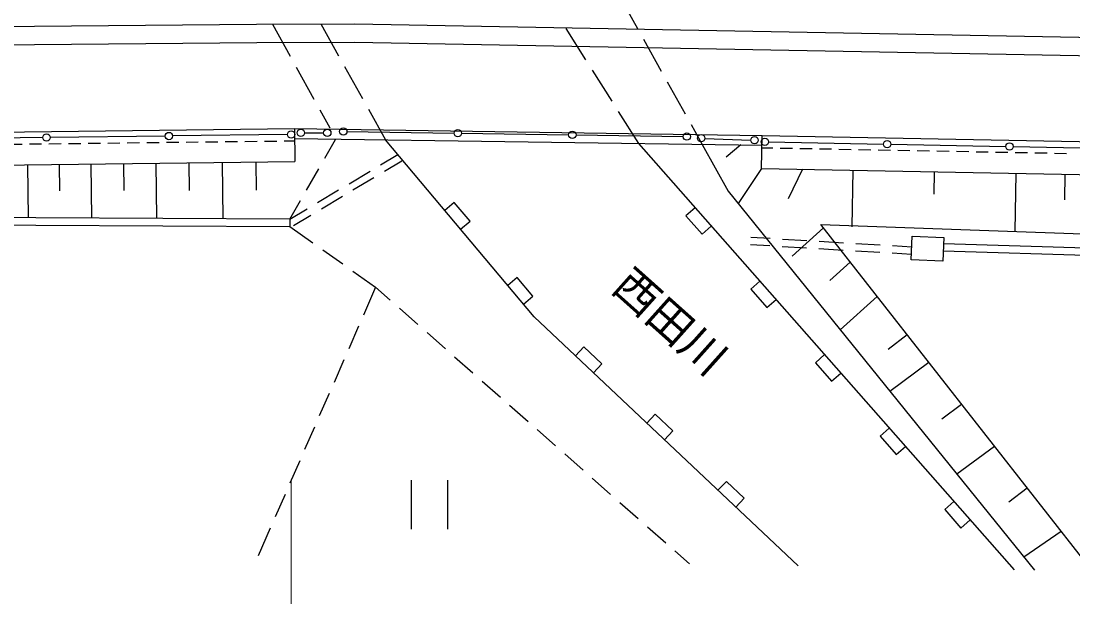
# Model space of a CAD drawing. Units: millimetres at full size, sheet at 1:1000; details may follow other scales. Extents: x 40000 to 680000, y 20000 to 380000.
# Drawn here: x 471981 to 514945, y 248737 to 272276 of the extents above; entities that cross this region are included whole.
import ezdxf
from ezdxf.enums import TextEntityAlignment as Align

# ---------------------------------------------------------------- set-up
doc = ezdxf.new("R2010")
doc.units = ezdxf.units.MM
doc.header["$LTSCALE"] = 1000
for name, color, linetype, lineweight in [('M-BGD', 7, 'Continuous', 25), ('M-STR-HTXT', 7, 'Continuous', 13), ('M-STR-STR1', 1, 'Continuous', 25), ('M-STR-STRC', 7, 'Continuous', 25)]:
    doc.layers.add(name, color=color, linetype=linetype, lineweight=lineweight)
doc.styles.add('ＭＳ ゴシック', font='')
doc.styles.get('ＭＳ ゴシック').set_extended_font_data('MS Gothic')

msp = doc.modelspace()

# ---------------------------------------------------------------- linework, layer by layer
at = {"layer": 'M-BGD'}
for p, q in [((484219, 272166), (484951, 270857)), ((494237, 271965), (495038, 270697)), ((481608, 271379), (434451, 270980)), ((485616, 271403), (481608, 271379)), ((569245, 269859), (485616, 271403)), ((485196, 270421), (485928, 269112)), ((495305, 270274), (496107, 269006)), ((486172, 268675), (486872, 267424)), ((496374, 268583), (497202, 267273)), ((465989, 267677), (483144, 267881)), ((483144, 267881), (483160, 266531)), ((483144, 267878), (502250, 267600)), ((471523, 267243), (472023, 267248)), ((472322, 267252), (472822, 267258)), ((473122, 267262), (473622, 267268)), ((473922, 267271), (474422, 267277)), ((474722, 267281), (475222, 267287)), ((475522, 267290), (476022, 267296)), ((476322, 267300), (476822, 267306)), ((477122, 267309), (477622, 267315)), ((477922, 267319), (478422, 267325)), ((478722, 267328), (479222, 267334)), ((479522, 267338), (480022, 267344)), ((480322, 267347), (480822, 267353)), ((481122, 267357), (481622, 267363)), ((481922, 267366), (482422, 267372)), ((482722, 267376), (483150, 267381)), ((483149, 267478), (502244, 267200)), ((484392, 266670), (484828, 267430)), ((497202, 267273), (512543, 249846)), ((499798, 267235), (500861, 265326)), ((502230, 266250), (502250, 267600)), ((502250, 267600), (567433, 266383)), ((486669, 266399), (487376, 266823)), ((501383, 267212), (500781, 266708)), ((502240, 267100), (502687, 267091)), ((502987, 267086), (503487, 267077)), ((503787, 267071), (504287, 267062)), ((504587, 267056), (505087, 267047)), ((505387, 267041), (505887, 267032)), ((506187, 267026), (506687, 267017)), ((506987, 267011), (507487, 267002)), ((507787, 266996), (508286, 266987)), ((508586, 266981), (509086, 266972)), ((509386, 266966), (509886, 266957)), ((510186, 266952), (510686, 266942)), ((510986, 266937), (511486, 266927)), ((511786, 266922), (512286, 266912)), ((512586, 266907), (513086, 266897)), ((513386, 266892), (513886, 266883)), ((514185, 266877), (514685, 266868)), ((466005, 266327), (483160, 266531)), ((472243, 266401), (472269, 264239)), ((473540, 266416), (473553, 265336)), ((474837, 266432), (474863, 264224)), ((476161, 266448), (476175, 265344)), ((477486, 266463), (477513, 264209)), ((478839, 266479), (478852, 265352)), ((480191, 266496), (480219, 264193)), ((481573, 266512), (481586, 265361)), ((486823, 266142), (487530, 266566)), ((483644, 265370), (484143, 266237)), ((485382, 265629), (486240, 266142)), ((502230, 266250), (501268, 264823)), ((502230, 266250), (567407, 265034)), ((503899, 266219), (503311, 265008)), ((505954, 266180), (505907, 263867)), ((509283, 266118), (509265, 265197)), ((512611, 266056), (512567, 263675)), ((514612, 266019), (514593, 264964)), ((485536, 265371), (486394, 265885)), ((484095, 264858), (484953, 265372)), ((484249, 264600), (485107, 265114)), ((500861, 265326), (513378, 249831)), ((482959, 264177), (483395, 264936)), ((489677, 264857), (489293, 264536)), ((490319, 264091), (489677, 264857)), ((472584, 264238), (452581, 264353)), ((482959, 264177), (472584, 264238)), ((482959, 264177), (483666, 264601)), ((483113, 263920), (483820, 264343)), ((499514, 264646), (499139, 264316)), ((499139, 264316), (499800, 263565)), ((452581, 264053), (472582, 263938)), ((472582, 263938), (482957, 263877)), ((482959, 264177), (482957, 263877)), ((482957, 263877), (483894, 263214)), ((489936, 263769), (490319, 264091)), ((499800, 263565), (500175, 263896)), ((503473, 262671), (504759, 263826)), ((502583, 263382), (501789, 263430)), ((508341, 262517), (508380, 263486)), ((508380, 263486), (509669, 263434)), ((509669, 263434), (509630, 262465)), ((502565, 263083), (501771, 263130)), ((504062, 262993), (503064, 263053)), ((504080, 263292), (503082, 263352)), ((505560, 262903), (504561, 262963)), ((505578, 263202), (504579, 263262)), ((507075, 263112), (506077, 263172)), ((508368, 263034), (507574, 263082)), ((509659, 263184), (540091, 262274)), ((484302, 262925), (485118, 262348)), ((507057, 262813), (506059, 262873)), ((508350, 262735), (507556, 262783)), ((509630, 262465), (508341, 262517)), ((509650, 262884), (540082, 261974)), ((505021, 261674), (505848, 262417)), ((485526, 262059), (486463, 261396)), ((492246, 261792), (491863, 261470)), ((492889, 261025), (492246, 261792)), ((486463, 261396), (485966, 260258)), ((486463, 261396), (487062, 260868)), ((502157, 261644), (501782, 261313)), ((501782, 261313), (502443, 260563)), ((492506, 260704), (492889, 261025)), ((502443, 260563), (502818, 260893)), ((505438, 259661), (506946, 261016)), ((487437, 260537), (488187, 259876)), ((485766, 259800), (485366, 258883)), ((488562, 259545), (489312, 258884)), ((508169, 259455), (507400, 258846)), ((494973, 258954), (494630, 258590)), ((495700, 258267), (494973, 258954)), ((485165, 258425), (484765, 257509)), ((489687, 258553), (490437, 257892)), ((495357, 257904), (495700, 258267)), ((504800, 258641), (504425, 258311)), ((504425, 258311), (505086, 257560)), ((507466, 257150), (509053, 258327)), ((505086, 257560), (505461, 257891)), ((490812, 257562), (491563, 256900)), ((484565, 257051), (484164, 256135)), ((491938, 256570), (492688, 255908)), ((509593, 256021), (510395, 256615)), ((497881, 256208), (497538, 255844)), ((498608, 255521), (497881, 256208)), ((483964, 255676), (483563, 254760)), ((507443, 255639), (507068, 255309)), ((493063, 255578), (493813, 254916)), ((498265, 255158), (498608, 255521)), ((507068, 255309), (507729, 254558)), ((507729, 254558), (508104, 254888)), ((510200, 253765), (511736, 254903)), ((494188, 254586), (494938, 253924)), ((483363, 254302), (482963, 253386)), ((487909, 253509), (487909, 251509)), ((489409, 251509), (489409, 253509)), ((495313, 253594), (496063, 252932)), ((500790, 253462), (500446, 253098)), ((501517, 252775), (500790, 253462)), ((512321, 252631), (513078, 253191)), ((482763, 252927), (482362, 252011)), ((501174, 252412), (501517, 252775)), ((510086, 252637), (509711, 252306)), ((496438, 252602), (497188, 251940)), ((509711, 252306), (510372, 251556)), ((510372, 251556), (510747, 251886)), ((482162, 251553), (481665, 250415)), ((497564, 251610), (498314, 250949)), ((512939, 250374), (514458, 251429)), ((498689, 250618), (499287, 250090))]:
    msp.add_line(p, q, dxfattribs=at)
for points in [[(503718, 250009), (492942, 260184), (486872, 267424)], [(515745, 249787), (504643, 263955), (540122, 262699)]]:
    msp.add_lwpolyline(points, dxfattribs=at)
at = {"layer": 'M-STR-HTXT'}
msp.add_line((483016, 253539), (483016, 242539), dxfattribs=at)
at = {"layer": 'M-STR-STR1'}
for p, q in [((496428, 273287), (497158, 271976)), ((482986, 270820), (482259, 272131)), ((497401, 271539), (498131, 270229)), ((483956, 269070), (483228, 270382)), ((498374, 269792), (499104, 268482)), ((484610, 267891), (484198, 268633)), ((499347, 268045), (499798, 267235))]:
    msp.add_line(p, q, dxfattribs=at)
at = {"layer": 'M-STR-STRC'}
for p, q in [((481602, 272129), (434454, 271730)), ((485612, 272153), (481603, 272129)), ((569258, 270609), (485612, 272153)), ((483559, 267707), (484340, 267709)), ((485293, 267761), (489671, 267695)), ((489971, 267691), (494348, 267625)), ((472875, 267512), (468180, 267454)), ((477871, 267574), (473175, 267516)), ((482866, 267636), (478171, 267578)), ((494648, 267621), (499025, 267555)), ((499907, 267481), (501791, 267413)), ((502514, 267335), (507208, 267248)), ((507508, 267242), (512201, 267155)), ((512501, 267149), (517194, 267062))]:
    msp.add_line(p, q, dxfattribs=at)
for centre in [(478021, 267576), (483016, 267638), (483409, 267706), (484490, 267709), (485143, 267763), (489821, 267693), (494498, 267623), (499175, 267553), (473025, 267514), (499757, 267487), (501941, 267408), (502364, 267338), (507358, 267245), (512351, 267152)]:
    msp.add_circle(centre, 150, dxfattribs=at)

# ---------------------------------------------------------------- texts
at = {"layer": 'M-BGD', "style": 'ＭＳ ゴシック'}
msp.add_text('西田川', height=1320, rotation=318.205, dxfattribs=at).set_placement((495789, 261010), align=Align.BOTTOM_LEFT)

doc.saveas('drawing.dxf')
